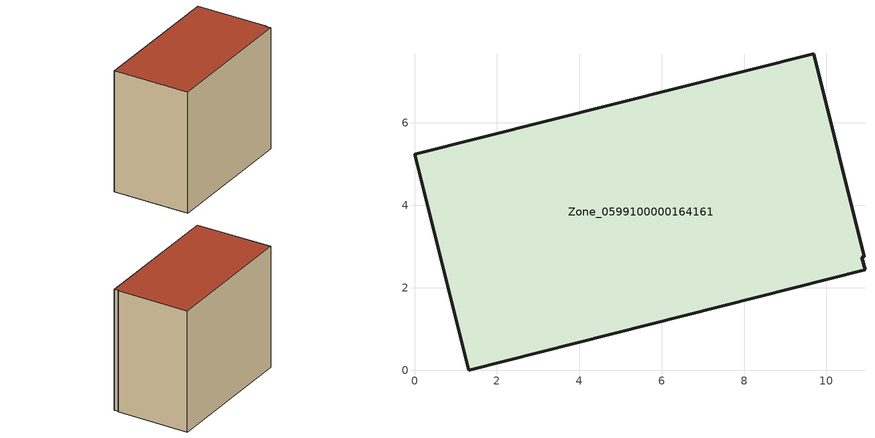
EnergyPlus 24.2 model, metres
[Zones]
Zone_0599100000164161
 floor ground (C_G): 10.86,2.74 10.94,2.43 1.32,0 0,5.24 9.69,7.68 10.92,2.76 z0
 wall outside (C_F): 10.92,2.76 9.69,7.68 0,5.24 1.32,0 10.94,2.43 10.86,2.74 10.92,2.76 z0:8.61
 roof outside (C_R): 10.94,2.43 10.86,2.74 10.92,2.76 9.69,7.68 0,5.24 1.32,0 z8.61
[BUILDING]
Pand.0599100000164161: North Axis=0; Terrain=City; Loads Convergence Tolerance Value=0.04; Temperature Convergence Tolerance Value=0.4; Solar Distribution=FullExterior; Maximum Number of Warmup Days=25; Minimum Number of Warmup Days=1
[Site:Location]
Rotterdam.The.Hague.AP_ZH_NLD Design_Conditions: Latitude=51.96; Longitude=4.45; Time Zone=1; Elevation=-4.5
[SITE:GROUNDTEMPERATURE:BUILDINGSURFACE]
18, 18, 18, 18, 18, 18, 18, 18, 18, 18, 18, 18
[MATERIAL] Thermal Absorptance=0.9; Solar Absorptance=0.7; Visible Absorptance=0.7
Name | Roughness | Thickness | Conductivity | Density | Specific Heat
G.TI.1975-1991 | MediumSmooth | 0.15 | 0.288461 | 540 | 1210
F.TI.1975-1991 | Rough | 0.3 | 0.230769 | 1920 | 840
R.TI.1975-1991 | MediumRough | 0.2 | 0.153846 | 1500 | 1000
[CONSTRUCTION]
C_G: G.TI.1975-1991
C_F: F.TI.1975-1991
C_R: R.TI.1975-1991
[ZONE]
Zone_0599100000164161: Type=1; Multiplier=1; Ceiling Height=Autocalculate; Volume=Autocalculate; Floor Area=autocalculate; Part of Total Floor Area=Yes
[ZONEINFILTRATION:DESIGNFLOWRATE]
Infil_Zone_0599100000164161: Zone or ZoneList or Space or SpaceList=Zone_0599100000164161; Schedule=AlwaysOn; Design Flow Rate Calculation Method=Flow/Area; Flow Rate per Floor Area=0.003; Constant Term Coefficient=1; Temperature Term Coefficient=0; Velocity Term Coefficient=0; Velocity Squared Term Coefficient=0
[HVACTEMPLATE:ZONE:IDEALLOADSAIRSYSTEM]
Zone_0599100000164161: Maximum Heating Supply Air Temperature=50; Minimum Cooling Supply Air Temperature=13; Maximum Heating Supply Air Humidity Ratio=0.0156; Minimum Cooling Supply Air Humidity Ratio=0.0077; Heating Limit=NoLimit; Cooling Limit=NoLimit; Dehumidification Control Type=ConstantSensibleHeatRatio; Cooling Sensible Heat Ratio=0.7; Dehumidification Setpoint=60; Humidification Control Type=None; Humidification Setpoint=30; Outdoor Air Method=None; Outdoor Air Flow Rate per Person=0.00944; Outdoor Air Flow Rate per Zone Floor Area=0; Outdoor Air Flow Rate per Zone=0; Demand Controlled Ventilation Type=None; Outdoor Air Economizer Type=NoEconomizer; Heat Recovery Type=None; Sensible Heat Recovery Effectiveness=0.7; Latent Heat Recovery Effectiveness=0.65
[ZONECONTROL:THERMOSTAT]
ThermostatControl_Zone_0599100000164161: Zone or ZoneList=Zone_0599100000164161; Control Type Schedule=DualSetpointControlType; Control 1=Thermostat_Zone_0599100000164161; Temperature Difference Between Cutout And Setpoint=0
[THERMOSTATSETPOINT:DUALSETPOINT]
Thermostat_Zone_0599100000164161: Heating Setpoint Temperature Schedule=HeatingSetpoint_Zone_0599100000164161; Cooling Setpoint Temperature Schedule=CoolingSetpoint_Zone_0599100000164161
[SCHEDULE:COMPACT]
HeatingSetpoint_Zone_0599100000164161: Through: 12/31, For: AllDays, Until: 24:00, 21
CoolingSetpoint_Zone_0599100000164161: Through: 12/31, For: AllDays, Until: 24:00, 24
DualSetpointControlType: Through: 12/31, For: AllDays, Until: 24:00, 4
AlwaysOn: Through: 12/31, For: AllDays, Until: 24:00, 1
